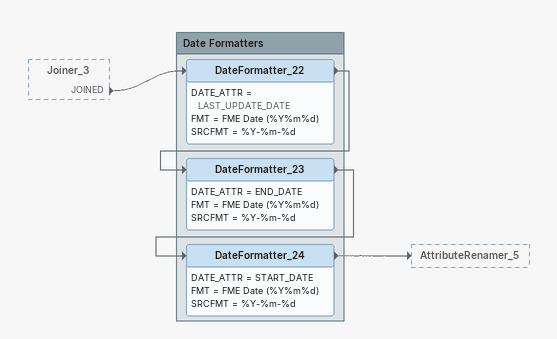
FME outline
Joiner_3 [outside]
    JOINED -> DateFormatter_22

Bookmark: Date Formatters
DateFormatter_22
    DATE_ATTR = LAST_UPDATE_DATE
    FMT = FME Date (%Y%m%d)
    SRCFMT = %Y-%m-%d
    -> DateFormatter_23
DateFormatter_23
    DATE_ATTR = END_DATE
    FMT = FME Date (%Y%m%d)
    SRCFMT = %Y-%m-%d
    -> DateFormatter_24
DateFormatter_24
    DATE_ATTR = START_DATE
    FMT = FME Date (%Y%m%d)
    SRCFMT = %Y-%m-%d
    -> AttributeRenamer_5
